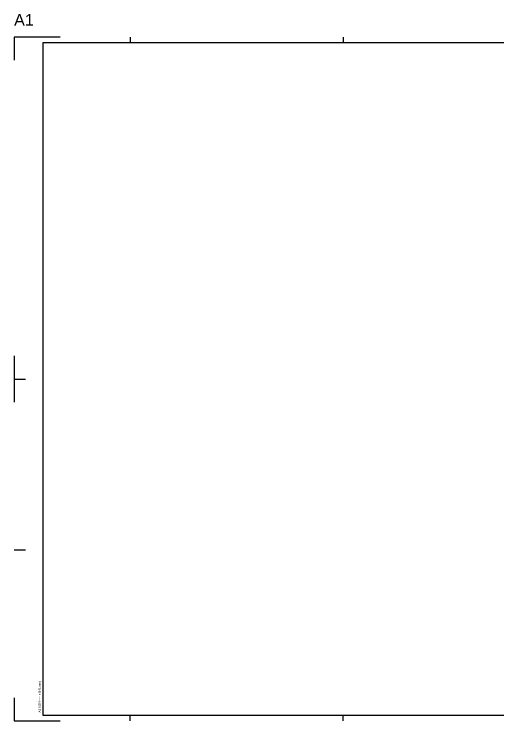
# Paper-space layout 'Layout1' of a CAD drawing. Header units: metres. Extents: x 13.8 to 97.9, y -1.5 to 59.9.
# Drawn here: x 13.8 to 55.8, y -1.5 to 59.9 of the extents above; entities that cross this region are included whole.
import ezdxf

# ---------------------------------------------------------------- set-up
doc = ezdxf.new("R2010")
doc.units = ezdxf.units.M
doc.layers.add('A0', color=7, linetype='Continuous')
doc.styles.add('Arial', font='arial.ttf')

# ---------------------------------------------------------------- blocks, each defined once
blk = doc.blocks.new('*U2')
at = {"color": 1}
for p, q in [((-74, 59.4), (-74, 58.9)), ((-55.5, 59.4), (-55.5, 58.9)), ((-84.1, 29.7), (-83.1, 29.7)), ((-84.1, 14.85), (-83.1, 14.85)), ((-74, 0), (-74, 0.5)), ((-55.5, 0), (-55.5, 0.5))]:
    blk.add_line(p, q, dxfattribs=at)
for points in [[(-80.1, 59.4), (-84.1, 59.4), (-84.1, 57.4)], [(-84.1, 31.7), (-84.1, 27.7)], [(-84.1, 2), (-84.1, 0), (-80.1, 0)]]:
    blk.add_lwpolyline(points, dxfattribs=at)
at = {"color": 5}
blk.add_lwpolyline([(-81.6, 0.5), (-0.5, 0.5), (-0.5, 58.9), (-81.6, 58.9)], close=True, dxfattribs=at)
at = {"layer": 'A0', "style": 'Arial'}
blk.add_text('A1', height=1, dxfattribs=at).set_placement((-84.1, 60.4))
blk.add_text('A1 (594mm x 841mm) ', height=0.2, rotation=90, dxfattribs=at).set_placement((-81.795, 0.717))

psp = doc.layouts.get("Layout1")

# ---------------------------------------------------------------- block references
at = {"layer": 'A0'}
psp.add_blockref('*U2', (97.89, -1.547), dxfattribs=at)

doc.saveas('drawing.dxf')
